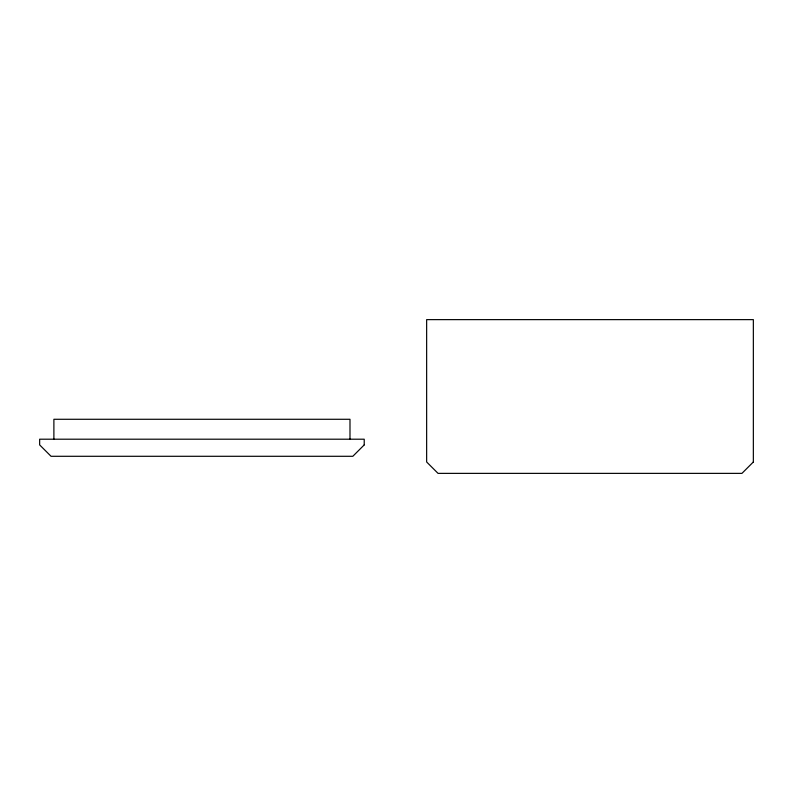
<?xml version="1.0" encoding="UTF-8"?>
<svg xmlns="http://www.w3.org/2000/svg" width="793" height="793" viewBox="0 0 793 793"><rect width="100%" height="100%" fill="white"/><g stroke="black" fill="none" stroke-linecap="round" stroke-linejoin="round"><path stroke-width="1.19" d="M349.991 439.203L349.991 419.279L53.884 419.279L53.884 439.203M364.225 444.903L352.826 456.292L51.049 456.292L39.65 444.903L39.65 439.203L364.225 439.203L364.225 444.903M753.35 461.982L741.951 473.371L438.043 473.371L426.644 461.982L426.644 319.629L753.35 319.629L753.35 461.982"/></g></svg>
